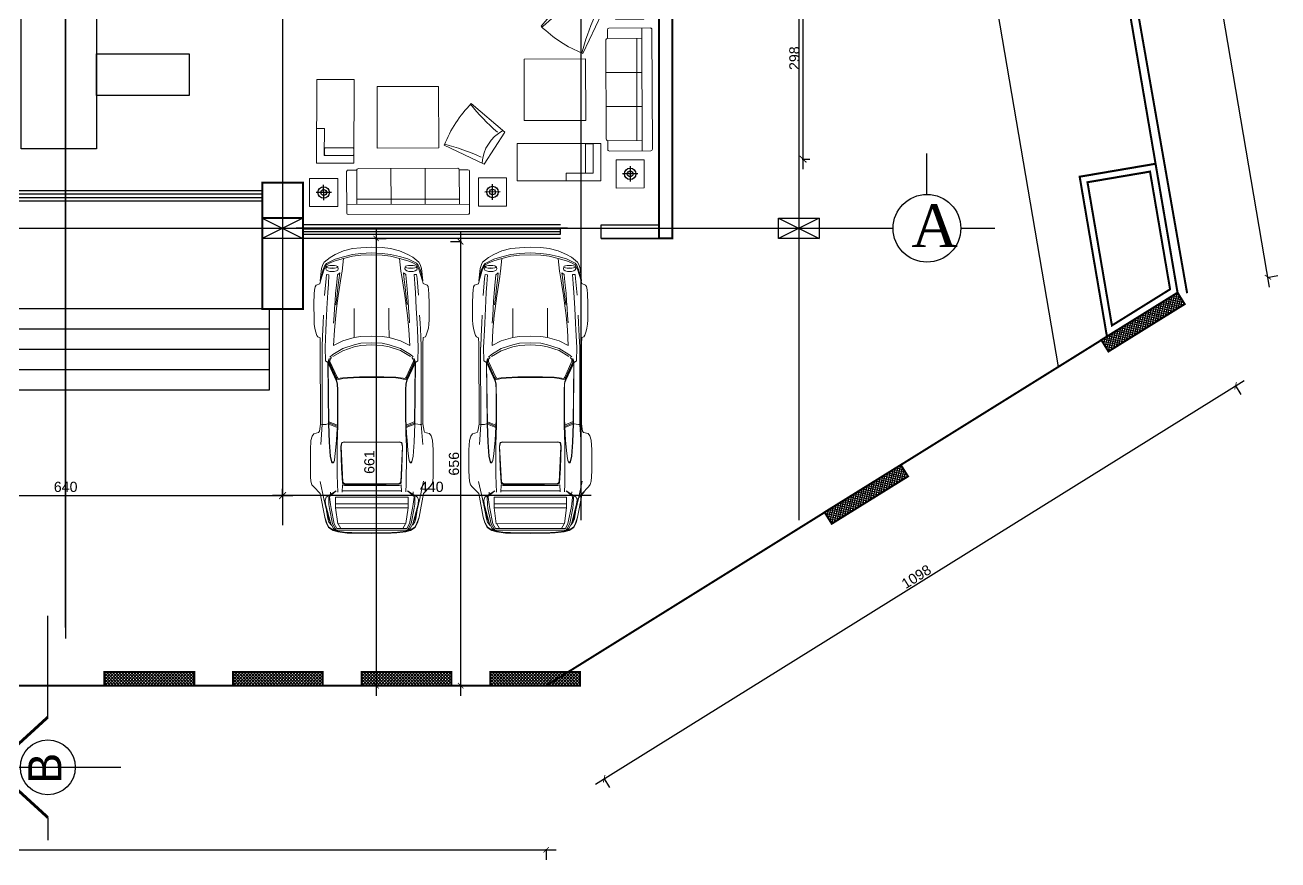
# Model space of a CAD drawing. Extents: x 250879 to 348495, y -51522 to -9360.
# Drawn here: x 317439 to 319288, y -44305 to -43072 of the extents above; entities that cross this region are included whole.
import ezdxf

# ---------------------------------------------------------------- set-up
doc = ezdxf.new("R2010")
doc.units = 0
doc.layers.get('0').update_dxf_attribs({"linetype": 'CONTINUOUS'})
doc.layers.get('DEFPOINTS').update_dxf_attribs({"color": 9, "linetype": 'CONTINUOUS'})
for name, color, linetype in [('AXIS', 1, 'CONTINUOUS'), ('COLUMN', 5, 'CONTINUOUS'), ('DIM', 3, 'CONTINUOUS'), ('FURNITURE', 4, 'CONTINUOUS'), ('HATCH', 8, 'CONTINUOUS'), ('TEXT', 3, 'CONTINUOUS'), ('TRUSS', 2, 'CONTINUOUS'), ('WALL', 7, 'CONTINUOUS'), ('WALL1', 2, 'CONTINUOUS')]:
    doc.layers.add(name, color=color, linetype=linetype)
doc.layers.add('FIGURES', color=153, linetype='CONTINUOUS', lineweight=0)
doc.layers.add('FURN', color=126, linetype='CONTINUOUS', lineweight=9)
doc.styles.get("Standard").update_dxf_attribs({"font": 'sanss___.ttf', "height": 15})
doc.styles.add('style2', font='romantic.ttf', dxfattribs={"height": 50})
doc.dimstyles.get("Standard").update_dxf_attribs({"dimtxt": 15, "dimasz": 10, "dimexe": 10, "dimexo": 30, "dimgap": 5, "dimtad": 1, "dimdec": 0, "dimdsep": 46, "dimtxsty": 'Standard', "dimblk1": 'ARCHTICK', "dimblk2": 'ARCHTICK', "dimsah": 1, "dimcen": 2.5, "dimdle": 15, "dimclrd": 3, "dimclre": 3, "dimclrt": 3, "dimazin": 0, "dimtfac": 1, "dimtdec": 0, "dimtmove": 2, "dimatfit": 2, "dimldrblk": 'ARCHTICK', "dimfxl": 1.0455, "dimfxlon": 1, "dimtolj": 1, "dimtzin": 0, "dimarcsym": 0})
doc.dimstyles.new('STANDARD$0', dxfattribs={"dimscale": 0, "dimtxt": 12, "dimasz": 8, "dimexe": 15, "dimexo": 0.0625, "dimgap": 2, "dimtad": 1, "dimdec": 0, "dimzin": 0, "dimdsep": 46, "dimtxsty": 'Standard', "dimblk1": 'ARCHTICK', "dimblk2": 'ARCHTICK', "dimsah": 1, "dimcen": 0.09, "dimdle": 15, "dimclrd": 3, "dimclre": 3, "dimclrt": 3, "dimazin": 0, "dimtfac": 1, "dimtdec": 0, "dimtofl": 0, "dimtmove": 1, "dimatfit": 3, "dimldrblk": 'ARCHTICK', "dimfxl": 1.0455, "dimfxlon": 1, "dimtolj": 1, "dimtzin": 0, "dimarcsym": 0})

# ---------------------------------------------------------------- blocks, each defined once
blk = doc.blocks.new('_ARCHTICK')
at = {"color": 0, "linetype": 'ByBlock', "const_width": 0.15}
blk.add_lwpolyline([(-0.5, -0.5), (0.5, 0.5)], dxfattribs=at)
blk = doc.blocks.new('*D2119')
at = {"layer": 'DEFPOINTS', "color": 0, "linetype": 'ByBlock', "ltscale": 3, "transparency": 16777216}
for p in [(317178.4, -43759.3), (317818.7, -43767.1), (317818.7, -43767.1)]:
    blk.add_point(p, dxfattribs=at)
at = {"layer": 'WALL1', "color": 3, "linetype": 'ByBlock', "lineweight": -2, "ltscale": 3, "transparency": 16777216}
for p, q in [((317818.7, -43767.1), (317818.7, -43757.1)), ((317163.4, -43767.1), (317833.7, -43767.1)), ((317178.4, -43767.1), (317178.4, -43777.1))]:
    blk.add_line(p, q, dxfattribs=at)
at = {"layer": 'WALL1', "color": 3, "linetype": 'ByBlock', "lineweight": -2, "ltscale": 3, "transparency": 16777216, "xscale": 10, "yscale": 10, "zscale": 10, "rotation": 180}
blk.add_blockref('_ARCHTICK', (317178.4, -43767.1), dxfattribs=at)
at = {"layer": 'WALL1', "color": 3, "linetype": 'ByBlock', "lineweight": -2, "ltscale": 3, "transparency": 16777216, "xscale": 10, "yscale": 10, "zscale": 10}
blk.add_blockref('_ARCHTICK', (317818.7, -43767.1), dxfattribs=at)
at = {"layer": 'WALL1', "color": 3, "linetype": 'ByBlock', "ltscale": 3, "transparency": 16777216, "insert": (317498.5, -43754.3), "char_height": 15, "attachment_point": 5}
blk.add_mtext('\\A1;640', dxfattribs=at)
blk = doc.blocks.new('*D2120')
at = {"layer": 'DEFPOINTS', "color": 0, "linetype": 'ByBlock', "ltscale": 3, "transparency": 16777216}
for p in [(318520.2, -42972.2), (318587, -42972.2), (318385.2, -43270.2)]:
    blk.add_point(p, dxfattribs=at)
at = {"layer": 'WALL1', "color": 3, "linetype": 'ByBlock', "lineweight": -2, "ltscale": 3, "transparency": 16777216}
for p, q in [((318587, -43285.2), (318587, -42957.2)), ((318585.9, -42972.2), (318597, -42972.2)), ((318585.9, -43270.2), (318597, -43270.2))]:
    blk.add_line(p, q, dxfattribs=at)
at = {"layer": 'WALL1', "color": 3, "linetype": 'ByBlock', "lineweight": -2, "ltscale": 3, "transparency": 16777216, "xscale": 10, "yscale": 10, "zscale": 10}
for p, rotation in [((318587, -42972.2), 90), ((318587, -43270.2), 270)]:
    blk.add_blockref('_ARCHTICK', p, dxfattribs=dict(at, rotation=rotation))
at = {"layer": 'WALL1', "color": 3, "linetype": 'ByBlock', "ltscale": 3, "transparency": 16777216, "insert": (318574.3, -43121.2), "char_height": 15, "attachment_point": 5, "rotation": 90}
blk.add_mtext('\\A1;298', dxfattribs=at)
blk = doc.blocks.new('*D2126')
at = {"layer": 'DEFPOINTS', "color": 0, "linetype": 'ByBlock', "ltscale": 3, "transparency": 16777216}
for p in [(317818.7, -43759.3), (317818.7, -43767.1), (318259.2, -43759.3)]:
    blk.add_point(p, dxfattribs=at)
at = {"layer": 'WALL1', "color": 3, "linetype": 'ByBlock', "lineweight": -2, "ltscale": 3, "transparency": 16777216}
for p, q in [((318274.2, -43767.1), (317803.7, -43767.1)), ((317818.7, -43767.1), (317818.7, -43777.1)), ((318259.2, -43767.1), (318259.2, -43777.1))]:
    blk.add_line(p, q, dxfattribs=at)
at = {"layer": 'WALL1', "color": 3, "linetype": 'ByBlock', "lineweight": -2, "ltscale": 3, "transparency": 16777216, "xscale": 10, "yscale": 10, "zscale": 10, "rotation": 180}
blk.add_blockref('_ARCHTICK', (317818.7, -43767.1), dxfattribs=at)
at = {"layer": 'WALL1', "color": 3, "linetype": 'ByBlock', "lineweight": -2, "ltscale": 3, "transparency": 16777216, "xscale": 10, "yscale": 10, "zscale": 10}
blk.add_blockref('_ARCHTICK', (318259.2, -43767.1), dxfattribs=at)
at = {"layer": 'WALL1', "color": 3, "linetype": 'ByBlock', "ltscale": 3, "transparency": 16777216, "insert": (318038.9, -43754.3), "char_height": 15, "attachment_point": 5}
blk.add_mtext('\\A1;440', dxfattribs=at)
blk = doc.blocks.new('A$C237F6A72')
at = {"layer": 'FURNITURE', "color": 1}
for p, q in [((-150, 0), (150, 0)), ((0, -150), (0, 150))]:
    blk.add_line(p, q, dxfattribs=at)
at = {"layer": 'FURNITURE', "color": 2}
blk.add_circle((0, 0), 112, dxfattribs=at)
at = {"layer": 'FURNITURE', "color": 1}
blk.add_circle((0, 0), 56.2, dxfattribs=at)
blk = doc.blocks.new('sof4')
at = {"layer": 'FURN'}
for p, q in [((310711.9, -66838.3), (310712, -66799.8)), ((310712, -66799.8), (310750.5, -66799.9)), ((310750.5, -66799.9), (310750.4, -66838.4)), ((310576.8, -66809.7), (310690.9, -66809.4)), ((310576.9, -66860.8), (310576.8, -66809.7)), ((310643.6, -66809.5), (310643.7, -66820)), ((310643.7, -66820), (310680.4, -66819.9)), ((310669.9, -66820.5), (310670, -66859.9)), ((310680.4, -66819.9), (310680.5, -66860.5)), ((310690.9, -66809.4), (310691, -66860.5)), ((310700.6, -66852.5), (310700.6, -66864.4)), ((310759.4, -66850.6), (310702.7, -66850.4)), ((310750.4, -66838.4), (310711.9, -66838.3)), ((310747.5, -66850.6), (310747, -67018.6)), ((310761.5, -66852.7), (310761, -67016.5)), ((310691, -66860.5), (310576.9, -66860.8)), ((310698.5, -66866.5), (310698.1, -67002.3)), ((310747.5, -66864.6), (310700.6, -66864.4)), ((310740.5, -66864.5), (310740.1, -67004.5)), ((310586.2, -66976.1), (310586.4, -66892.1)), ((310586.4, -66892.1), (310670.4, -66892.3)), ((310670.4, -66892.3), (310670.2, -66976.3)), ((310698.3, -66911.1), (310747.3, -66911.2)), ((310698.2, -66957.7), (310747.2, -66957.9)), ((310670.2, -66976.3), (310586.2, -66976.1)), ((310692.3, -67038.4, -129.5), (310666.5, -66983.9, -129.5)), ((310700.2, -67004.4), (310700.1, -67016.3)), ((310747.1, -67004.6), (310700.2, -67004.4)), ((310648.5, -67066.7, -129.5), (310609.4, -67020.9, -129.5)), ((310758.9, -67018.6), (310702.2, -67018.4)), ((310692.3, -67038.4, -129.5), (310648.5, -67066.7, -129.5)), ((310711.3, -67030.6), (310711.2, -67069.1)), ((310749.8, -67030.7), (310711.3, -67030.6)), ((310749.7, -67069.2), (310749.8, -67030.7)), ((310711.2, -67069.1), (310749.7, -67069.2))]:
    blk.add_line(p, q, dxfattribs=at)
at = {"layer": 'FURN', "extrusion": (0, 0, -1)}
for centre, major_axis, start_param, end_param in [((310675.3, -66849.7), (-21, -21), 2.175917, 2.530727), ((310675.2, -66830.6), (21, -21), 0.60512, 0.959931)]:
    blk.add_ellipse(centre, major_axis=major_axis, ratio=1, start_param=start_param, end_param=end_param, dxfattribs=at)
at = {"layer": 'FURN'}
for centre, major_axis, ratio, start_param, end_param in [((310702.7, -66852.5), (-1.48, 1.48), 1, -0.788271, 0.782526), ((310759.4, -66852.7), (1.48, 1.48), 1, 5.494915, 7.065711), ((310700.6, -66866.5), (-1.48, 1.48), 1, -0.788271, 0.782526), ((310936.3, -67463.7, -129.5), (-300.2, 464.1), 0.5625, -0.109671, 0.109671), ((310781.8, -67008.2, -129.5), (-87.3, 158), 0.555479, 1.129115, 1.432361), ((310700.2, -67002.3), (-1.48, 1.48), 1, 0.782526, 2.353322), ((310584.2, -67136, -129.5), (-108.3, 144.4), 0.555479, -1.432361, -1.129115), ((310702.2, -67016.3), (1.48, 1.48), 1, 2.353322, 3.924118), ((310758.9, -67016.5), (1.48, 1.48), 1, 3.924118, 5.494915), ((310779.9, -67221.9, -129.5), (-114.9, 177.7), 0.496428, -0.252973, 0.252973)]:
    blk.add_ellipse(centre, major_axis=major_axis, ratio=ratio, start_param=start_param, end_param=end_param, dxfattribs=at)
at = {"layer": 'FURN', "extrusion": (0, 0, -1), "xscale": 0.06999999998515705, "yscale": 0.06999999998515705, "zscale": -0.06999999999999999, "rotation": 0.1645885730766123}
for p in [(-310731.2, -66819.1), (-310730.5, -67049.9)]:
    blk.add_blockref('A$C237F6A72', p, dxfattribs=at)
blk = doc.blocks.new('XREF1$0$02PCAR09')
at = {"color": 0, "linetype": 'ByBlock'}
for p, q in [((-143.26, 30.05), (-157.04, 27.42)), ((-136.16, 30.07), (-146.25, 27.9)), ((-139.39, 33.77), (-143.26, 30.05)), ((-138.14, 34.83), (-139.39, 33.77)), ((-136.04, 35.43), (-138.14, 34.83)), ((-133.57, 35.58), (-136.04, 35.43)), ((-129.86, 35.7), (-133.57, 35.58)), ((-117.88, 35.7), (-129.86, 35.7)), ((-112.33, 35.34), (-117.88, 35.7)), ((-103.18, 28.82), (-114.79, 29.59)), ((-109.85, 34.59), (-112.33, 35.34)), ((-108.47, 33.6), (-109.85, 34.59)), ((-107.73, 30.95), (-108.47, 33.6)), ((-107, 30.43), (-107.73, 30.95)), ((-102.8, 29.76), (-107, 30.43)), ((-103.18, 28.82), (-102.8, 29.76)), ((-56.22, 29.83), (-102.8, 29.76)), ((-52.64, 29.95), (-56.22, 29.83)), ((-52.16, 31.23), (-52.64, 29.95)), ((-51.29, 31.76), (-52.16, 31.23)), ((-48.85, 32.53), (-51.29, 31.76)), ((-47.09, 33.02), (-48.85, 32.53)), ((-44.85, 33.29), (-47.09, 33.02)), ((-42.26, 33.45), (-44.85, 33.29)), ((-32.75, 33.53), (-42.26, 33.45)), ((-27.18, 33.31), (-32.75, 33.53)), ((-24.96, 33.14), (-27.18, 33.31)), ((-22.98, 32.83), (-24.96, 33.14)), ((-22.13, 32.24), (-22.98, 32.83)), ((-21.22, 30), (-22.13, 32.24)), ((-19.65, 29.66), (-21.22, 30)), ((-12.48, 29.04), (-19.65, 29.78)), ((-12.79, 27.56), (-19.65, 29.66)), ((-13.04, 28.18), (-17.96, 29.55)), ((-165.56, 19.69), (-164.79, 22.49)), ((-164.42, 22.49), (-165.19, 19.69)), ((-164.79, 22.49), (-162.98, 25.22)), ((-163.6, 22.32), (-164.59, 21.21)), ((-162.81, 24.98), (-164.42, 22.49)), ((-160.88, 23.8), (-163.6, 22.32)), ((-160.77, 22.81), (-163.6, 21.32)), ((-162.98, 25.22), (-160.29, 26.5)), ((-160.49, 26.23), (-162.81, 24.98)), ((-161.5, 23.73), (-161.74, 23.33)), ((-159.78, 24.91), (-161.5, 23.73)), ((-149.39, 26.87), (-160.88, 23.8)), ((-151.85, 24.65), (-160.77, 22.81)), ((-160.77, 21.82), (-151.85, 23.66)), ((-157.04, 27.42), (-160.49, 26.23)), ((-160.29, 26.5), (-157.04, 27.42)), ((-159.78, 24.24), (-160.17, 23.99)), ((-157.91, 25.53), (-159.78, 24.91)), ((-157.91, 25.01), (-159.78, 24.24)), ((-152.81, 26.43), (-157.91, 25.53)), ((-153.83, 25.85), (-157.91, 25.01)), ((-153.47, 26.28), (-153.83, 25.85)), ((-146.25, 27.9), (-152.81, 26.43)), ((-149.51, 24.91), (-151.85, 24.65)), ((-151.85, 23.66), (-149.51, 24.04)), ((-145.43, 25.03), (-149.51, 24.91)), ((-149.51, 24.04), (-145.43, 24.53)), ((-147.04, 27.13), (-149.39, 26.87)), ((-145.43, 26.52), (-147.04, 27.13)), ((-141.73, 20.71), (-145.43, 26.52)), ((-145.43, 25.03), (-141.73, 20.73)), ((-145.43, 24.53), (-145.43, 25.03)), ((-142.39, 24.02), (-143.85, 23.95)), ((-125.42, 22.45), (-125.37, 22.96)), ((-125.08, 22.11), (-125.42, 22.45)), ((-125.37, 22.96), (-124.86, 23.34)), ((-125.15, 22.43), (-125.13, 22.84)), ((-124.89, 22.11), (-125.15, 22.43)), ((-125.13, 22.84), (-124.69, 23.22)), ((-124.01, 21.73), (-125.08, 22.11)), ((-123.84, 21.73), (-124.89, 22.11)), ((-124.86, 23.34), (-121.58, 24.14)), ((-124.69, 23.22), (-121.6, 24.01)), ((-121.6, 24.01), (-113.44, 24.57)), ((-121.58, 24.14), (-113.44, 24.69)), ((-113.44, 24.69), (-102.68, 25.08)), ((-113.44, 24.57), (-102.68, 24.96)), ((-104.9, 20.03), (-102.9, 24.96)), ((-104.22, 19.99), (-102.17, 24.96)), ((-101.45, 24.96), (-103.47, 19.98)), ((-58.2, 28.79), (-103.18, 28.82)), ((-103.18, 28.09), (-103.18, 28.82)), ((-103.06, 26.7), (-103.18, 28.09)), ((-102.68, 25.44), (-103.06, 26.7)), ((-67.1, 25.44), (-102.68, 25.06)), ((-102.68, 25.08), (-102.68, 25.44)), ((-102.68, 24.94), (-67.65, 25.32)), ((-102.68, 25.06), (-102.68, 24.94)), ((-77.45, 20.66), (-68.24, 24.88)), ((-67.39, 24.89), (-76.59, 20.66)), ((-76.17, 20.52), (-66.86, 24.77)), ((-66.4, 24.24), (-75.65, 20.03)), ((-66.42, 25.2), (-67.39, 24.89)), ((-67.1, 25.46), (-66.11, 26.89)), ((-67.1, 25.54), (-67.1, 25.54)), ((-64.81, 24.72), (-67.1, 25.46)), ((-66.86, 24.77), (-65.78, 24.81)), ((-65.14, 24.16), (-66.4, 24.24)), ((-58.32, 27.06), (-66.11, 26.89)), ((-65.78, 24.81), (-64.81, 24.72)), ((-64.13, 23.29), (-65.14, 24.16)), ((-62.4, 22.49), (-63.89, 24.21)), ((-60.22, 16.82), (-63.6, 22.49)), ((-58.97, 16.82), (-62.4, 22.49)), ((-48.2, 26.63), (-58.32, 27.06)), ((-58.2, 28.77), (-51.78, 28.55)), ((-57.13, 22.11), (-54.53, 16.8)), ((-48.2, 21.63), (-57.13, 22.11)), ((-51.78, 28.55), (-44.15, 28.14)), ((-44.15, 26.41), (-48.2, 26.63)), ((-44.15, 28.14), (-39.54, 27.93)), ((-35.6, 25.95), (-44.15, 26.41)), ((-39.78, 21.75), (-44.12, 22.11)), ((-26.33, 25.46), (-35.6, 25.95)), ((-28.03, 27.35), (-18.29, 26.45)), ((-21.41, 25.08), (-26.33, 25.46)), ((-16.03, 24.72), (-21.41, 25.08)), ((-18.29, 26.45), (-15.88, 26.19)), ((-15.88, 26.19), (-16.03, 24.72)), ((-14.22, 22.91), (-14.12, 24.14)), ((-14.12, 21.68), (-14.22, 22.91)), ((-14.12, 24.14), (-13.76, 25.41)), ((-13.76, 25.41), (-13.28, 26.26)), ((-13.28, 26.26), (-12.67, 26.55)), ((-10.59, 27.09), (-13.04, 28.18)), ((-10.26, 26.19), (-12.79, 27.56)), ((-12.67, 26.55), (-11.49, 26.19)), ((-10.14, 28.29), (-12.48, 29.04)), ((-12.31, 22.86), (-12.22, 24.26)), ((-12.24, 21.56), (-12.31, 22.86)), ((-12.04, 22.86), (-12.24, 21.56)), ((-12.22, 24.26), (-12.07, 25.22)), ((-12.22, 24.26), (-12.04, 22.86)), ((-12.07, 25.22), (-11.81, 25.93)), ((-11.81, 25.93), (-11.49, 26.19)), ((-11.49, 26.19), (-11.18, 25.93)), ((-11.18, 25.93), (-10.93, 25.22)), ((-10.93, 25.22), (-10.74, 24.13)), ((-10.74, 24.13), (-10.69, 22.86)), ((-10.69, 22.86), (-10.74, 21.58)), ((-9.43, 26.13), (-10.59, 27.09)), ((-8.9, 23.63), (-10.26, 26.19)), ((-8.78, 27.56), (-10.14, 28.29)), ((-6.9, 21.08), (-9.43, 26.13)), ((-7.91, 21.15), (-8.9, 23.63)), ((-5.94, 24.09), (-8.78, 27.56)), ((-4.27, 21.14), (-5.94, 24.09)), ((-166.21, 14.44), (-165.56, 19.69)), ((-165.8, 14.82), (-165.94, 11.59)), ((-165.19, 19.69), (-165.8, 14.82)), ((-163.6, 21.32), (-164.59, 20.71)), ((-164.59, -21.21), (-164.59, 21.21)), ((-163.6, 20.33), (-160.77, 21.82)), ((-163.6, 20.33), (-163.6, -20.33)), ((-163.6, 18.05), (-160.88, 19.53)), ((-160.77, 19.82), (-151.61, 21.07)), ((-160.77, 19.82), (-160.77, -19.82)), ((-151.61, 21.07), (-151.61, -21.07)), ((-151.61, 21.07), (-145.43, 21.07)), ((-149.26, 21.07), (-149.26, -21.19)), ((-145.43, -21.07), (-145.43, 21.07)), ((-137.77, 19.96), (-142.39, 19.75)), ((-138.14, 17.06), (-142.38, 17.26)), ((-141.73, 17.26), (-141.73, -17.16)), ((-138.66, 0), (-138.57, 15.9)), ((-138.57, 15.9), (-138.14, 17.06)), ((-137.9, 15.9), (-138.04, 8.28)), ((-137.51, 16.58), (-137.9, 15.9)), ((-132.34, 20.03), (-137.77, 19.96)), ((-137.56, 8.16), (-137.48, 15.78)), ((-136.98, 17.01), (-137.51, 16.58)), ((-137.48, 15.78), (-137.08, 16.44)), ((-137.08, 16.44), (-136.55, 16.78)), ((-128.55, 17.52), (-136.98, 17.01)), ((-136.55, 16.78), (-115.95, 17.82)), ((-126.04, 20.1), (-132.34, 20.03)), ((-115.76, 17.94), (-128.55, 17.52)), ((-115.78, 20.11), (-126.04, 20.1)), ((-121.62, 21.38), (-124.01, 21.73)), ((-121.62, 21.38), (-123.84, 21.73)), ((-118.22, 21.03), (-121.62, 21.38)), ((-112.19, 20.51), (-118.22, 21.03)), ((-115.95, 17.82), (-113.73, 17.36)), ((-108.37, 19.87), (-115.78, 20.11)), ((-113.56, 17.48), (-115.76, 17.94)), ((-113.73, 17.36), (-113.35, 15.95)), ((-113.2, 16.07), (-113.56, 17.48)), ((-113.4, -0.02), (-113.2, 16.07)), ((-113.35, 15.95), (-113.4, 0.02)), ((-108.37, 20.23), (-112.19, 20.51)), ((-104.22, 19.99), (-108.37, 20.23)), ((-104.27, 19.73), (-108.37, 19.87)), ((-99.56, 19.65), (-104.27, 19.73)), ((-99.52, 19.84), (-104.22, 19.99)), ((-87.11, 19.64), (-99.56, 19.65)), ((-87.11, 19.87), (-99.52, 19.84)), ((-82.86, 19.87), (-87.11, 19.87)), ((-82.86, 19.72), (-87.11, 19.64)), ((-79.67, 19.98), (-82.86, 19.87)), ((-79.63, 19.86), (-82.86, 19.72)), ((-79.67, 19.96), (-78.74, 20.2)), ((-77.89, 20.2), (-79.63, 19.86)), ((-78.74, 20.2), (-77.45, 20.66)), ((-77.21, 20.44), (-77.89, 20.2)), ((-76.59, 20.66), (-77.21, 20.44)), ((-76.95, 19.52), (-76.71, 20.25)), ((-76.73, 18.37), (-76.95, 19.52)), ((-76.42, 16.82), (-76.73, 18.37)), ((-76.71, 20.25), (-76.17, 20.52)), ((-76.22, 19.69), (-76.44, 19.24)), ((-76.44, 19.24), (-76.15, 18.22)), ((-76.1, 14.07), (-76.42, 16.82)), ((-75.65, 20.03), (-76.22, 19.69)), ((-76.15, 18.22), (-75.93, 16.82)), ((-75.93, 16.82), (-75.72, 13.98)), ((-60.22, 16.82), (-60.22, 16.82)), ((-58, 10.14), (-60.22, 16.82)), ((-56.75, 10.14), (-58.97, 16.82)), ((-54.53, 16.8), (-52.55, 10.14)), ((-39.78, 20.85), (-48.2, 21.63)), ((-35.6, 21.46), (-39.78, 21.75)), ((-35.6, 20.37), (-39.78, 20.85)), ((-31.38, 21.21), (-35.6, 21.46)), ((-28.21, 19.38), (-35.6, 20.37)), ((-33.48, 20.69), (-27.45, 19.99)), ((-26.79, 20.88), (-31.38, 21.21)), ((-24.62, 18.78), (-28.21, 19.38)), ((-27.45, 19.99), (-23.36, 19.5)), ((-22.2, 20.45), (-26.79, 20.88)), ((-17.01, 17.6), (-24.62, 18.78)), ((-23.36, 19.5), (-19.12, 18.97)), ((-18.2, 20.06), (-22.2, 20.45)), ((-19.12, 18.97), (-14.89, 18.51)), ((-16, 19.87), (-18.2, 20.06)), ((-13.95, 17.11), (-17.01, 17.6)), ((-14.89, 18.51), (-16, 19.87)), ((-13.76, 20.44), (-14.12, 21.68)), ((-6.56, 16.32), (-13.95, 17.11)), ((-13.28, 19.65), (-13.76, 20.44)), ((-12.67, 19.33), (-13.28, 19.65)), ((-11.49, 19.6), (-12.67, 19.33)), ((-12.07, 20.57), (-12.24, 21.58)), ((-11.81, 19.84), (-12.07, 20.57)), ((-11.49, 19.6), (-11.81, 19.84)), ((-11.18, 19.81), (-11.49, 19.6)), ((-10.93, 20.51), (-11.18, 19.81)), ((-10.74, 21.58), (-10.93, 20.51)), ((-6.56, 16.32), (-7.91, 21.15)), ((-5.57, 16.32), (-6.9, 21.08)), ((-5.26, 11.13), (-6.56, 16.32)), ((-4.27, 11.13), (-5.57, 16.32)), ((-2.17, 16.31), (-4.27, 21.14)), ((-0.87, 11.13), (-2.17, 16.31)), ((-166.57, 0.02), (-166.35, 11.22)), ((-166.35, 11.22), (-166.21, 14.44)), ((-165.94, 11.59), (-166.08, 0)), ((-138.04, 8.28), (-138.04, 0)), ((-137.56, 0), (-137.56, 8.16)), ((-76.1, 14.07), (-75.74, 7.15)), ((-75.72, 13.98), (-75.43, 7.15)), ((-57.13, 6.18), (-58, 10.14)), ((-55.9, 6.18), (-56.75, 10.14)), ((-52.55, 10.14), (-44.12, 10.09)), ((-52.55, 10.14), (-51.92, 6.18)), ((-44.12, 10.09), (-35.6, 10.09)), ((-4.7, 6.2), (-5.26, 11.13)), ((-3.7, 6.2), (-4.27, 11.13)), ((-0.31, 6.18), (-0.87, 11.13)), ((-165.94, -11.59), (-166.08, 0)), ((-138.66, 0), (-138.57, -15.9)), ((-138.04, -8.28), (-138.04, 0)), ((-137.56, 0), (-137.56, -8.16)), ((-113.4, 0.02), (-113.2, -16.07)), ((-75.74, 7.15), (-75.77, 0)), ((-75.74, -7.15), (-75.77, 0)), ((-75.43, 7.15), (-75.4, 0)), ((-75.43, -7.15), (-75.4, 0)), ((-56.89, 0), (-57.13, 6.18)), ((-56.89, 0), (-57.13, -6.18)), ((-55.64, 0), (-55.9, 6.18)), ((-55.64, 0), (-55.9, -6.18)), ((-51.92, 6.18), (-51.68, 0)), ((-51.92, -6.18), (-51.68, 0)), ((-4.39, 0), (-4.7, 6.2)), ((-4.39, 0), (-4.7, -6.2)), ((-3.4, 0), (-3.7, 6.2)), ((-3.4, 0), (-3.7, -6.2)), ((0, 0), (-0.31, 6.18)), ((0, 0), (-0.31, -6.18)), ((-166.57, -0.02), (-166.35, -11.22)), ((-113.35, -15.95), (-113.4, -0.02)), ((-76.1, -14.07), (-75.74, -7.15)), ((-75.72, -13.98), (-75.43, -7.15)), ((-57.13, -6.18), (-58, -10.14)), ((-55.9, -6.18), (-56.75, -10.14)), ((-52.55, -10.14), (-51.92, -6.18)), ((-4.7, -6.2), (-5.26, -11.13)), ((-3.7, -6.2), (-4.27, -11.13)), ((-0.31, -6.18), (-0.87, -11.13)), ((-166.35, -11.22), (-166.21, -14.44)), ((-166.21, -14.44), (-165.56, -19.69)), ((-165.8, -14.82), (-165.94, -11.59)), ((-137.9, -15.9), (-138.04, -8.28)), ((-137.56, -8.16), (-137.48, -15.78)), ((-76.1, -14.07), (-76.42, -16.82)), ((-75.93, -16.82), (-75.72, -13.98)), ((-58, -10.14), (-60.22, -16.82)), ((-56.75, -10.14), (-58.97, -16.82)), ((-54.53, -16.8), (-52.55, -10.14)), ((-52.55, -10.14), (-44.12, -10.09)), ((-44.12, -10.09), (-35.6, -10.09)), ((-5.26, -11.13), (-6.56, -16.32)), ((-4.27, -11.13), (-5.57, -16.32)), ((-0.87, -11.13), (-2.17, -16.31)), ((-165.19, -19.69), (-165.8, -14.82)), ((-165.56, -19.69), (-164.79, -22.49)), ((-164.42, -22.49), (-165.19, -19.69)), ((-163.6, -21.32), (-164.59, -20.71)), ((-163.6, -22.32), (-164.59, -21.21)), ((-163.6, -18.05), (-160.88, -19.53)), ((-163.6, -20.33), (-160.77, -21.82)), ((-160.77, -22.81), (-163.6, -21.32)), ((-160.77, -19.82), (-151.61, -21.07)), ((-160.77, -21.82), (-151.85, -23.66)), ((-151.61, -21.07), (-145.43, -21.07)), ((-141.73, -20.71), (-145.43, -26.52)), ((-145.43, -25.03), (-141.73, -20.73)), ((-137.77, -19.96), (-142.39, -19.75)), ((-138.14, -17.06), (-142.38, -17.26)), ((-138.57, -15.9), (-138.14, -17.06)), ((-137.51, -16.58), (-137.9, -15.9)), ((-132.34, -20.03), (-137.77, -19.96)), ((-136.98, -17.01), (-137.51, -16.58)), ((-137.48, -15.78), (-137.08, -16.44)), ((-137.08, -16.44), (-136.55, -16.78)), ((-128.55, -17.52), (-136.98, -17.01)), ((-136.55, -16.78), (-115.95, -17.82)), ((-126.04, -20.1), (-132.34, -20.03)), ((-115.76, -17.94), (-128.55, -17.52)), ((-115.78, -20.11), (-126.04, -20.1)), ((-124.01, -21.73), (-125.08, -22.11)), ((-123.84, -21.73), (-124.89, -22.11)), ((-121.62, -21.38), (-124.01, -21.73)), ((-121.62, -21.38), (-123.84, -21.73)), ((-118.22, -21.03), (-121.62, -21.38)), ((-112.19, -20.51), (-118.22, -21.03)), ((-115.95, -17.82), (-113.73, -17.36)), ((-108.37, -19.87), (-115.78, -20.11)), ((-113.56, -17.48), (-115.76, -17.94)), ((-113.73, -17.36), (-113.35, -15.95)), ((-113.2, -16.07), (-113.56, -17.48)), ((-108.37, -20.23), (-112.19, -20.51)), ((-104.27, -19.73), (-108.37, -19.87)), ((-104.22, -19.99), (-108.37, -20.23)), ((-104.9, -20.03), (-102.9, -24.96)), ((-99.56, -19.65), (-104.27, -19.73)), ((-99.52, -19.84), (-104.22, -19.99)), ((-104.22, -19.99), (-102.17, -24.96)), ((-101.45, -24.96), (-103.47, -19.98)), ((-87.11, -19.64), (-99.56, -19.65)), ((-87.11, -19.87), (-99.52, -19.84)), ((-82.86, -19.72), (-87.11, -19.64)), ((-82.86, -19.87), (-87.11, -19.87)), ((-79.63, -19.86), (-82.86, -19.72)), ((-79.67, -19.98), (-82.86, -19.87)), ((-79.67, -19.96), (-78.74, -20.2)), ((-77.89, -20.2), (-79.63, -19.86)), ((-78.74, -20.2), (-77.45, -20.66)), ((-77.21, -20.44), (-77.89, -20.2)), ((-77.45, -20.66), (-68.24, -24.88)), ((-76.59, -20.66), (-77.21, -20.44)), ((-76.73, -18.37), (-76.95, -19.52)), ((-76.95, -19.52), (-76.71, -20.25)), ((-76.42, -16.82), (-76.73, -18.37)), ((-76.71, -20.25), (-76.17, -20.52)), ((-67.39, -24.89), (-76.59, -20.66)), ((-76.44, -19.24), (-76.15, -18.22)), ((-76.22, -19.69), (-76.44, -19.24)), ((-75.65, -20.03), (-76.22, -19.69)), ((-76.17, -20.52), (-66.86, -24.77)), ((-76.15, -18.22), (-75.93, -16.82)), ((-66.4, -24.24), (-75.65, -20.03)), ((-60.22, -16.82), (-63.6, -22.49)), ((-58.97, -16.82), (-62.4, -22.49)), ((-60.22, -16.82), (-60.22, -16.82)), ((-57.13, -22.11), (-54.53, -16.8)), ((-48.2, -21.63), (-57.13, -22.11)), ((-39.78, -20.85), (-48.2, -21.63)), ((-39.78, -21.75), (-44.12, -22.11)), ((-35.6, -20.37), (-39.78, -20.85)), ((-35.6, -21.46), (-39.78, -21.75)), ((-28.21, -19.38), (-35.6, -20.37)), ((-31.38, -21.21), (-35.6, -21.46)), ((-33.48, -20.69), (-27.45, -19.99)), ((-26.79, -20.88), (-31.38, -21.21)), ((-24.62, -18.78), (-28.21, -19.38)), ((-27.45, -19.99), (-23.36, -19.5)), ((-22.2, -20.45), (-26.79, -20.88)), ((-17.01, -17.6), (-24.62, -18.78)), ((-23.36, -19.5), (-19.12, -18.97)), ((-18.2, -20.06), (-22.2, -20.45)), ((-19.12, -18.97), (-14.89, -18.51)), ((-16, -19.87), (-18.2, -20.06)), ((-13.95, -17.11), (-17.01, -17.6)), ((-14.89, -18.51), (-16, -19.87)), ((-14.12, -21.68), (-14.22, -22.91)), ((-13.76, -20.44), (-14.12, -21.68)), ((-6.56, -16.32), (-13.95, -17.11)), ((-13.28, -19.65), (-13.76, -20.44)), ((-12.67, -19.33), (-13.28, -19.65)), ((-11.49, -19.6), (-12.67, -19.33)), ((-12.24, -21.56), (-12.31, -22.86)), ((-12.07, -20.57), (-12.24, -21.58)), ((-12.04, -22.86), (-12.24, -21.56)), ((-11.81, -19.84), (-12.07, -20.57)), ((-11.49, -19.6), (-11.81, -19.84)), ((-11.18, -19.81), (-11.49, -19.6)), ((-10.93, -20.51), (-11.18, -19.81)), ((-10.74, -21.58), (-10.93, -20.51)), ((-10.69, -22.86), (-10.74, -21.58)), ((-6.9, -21.08), (-9.43, -26.13)), ((-7.91, -21.15), (-8.9, -23.63)), ((-6.56, -16.32), (-7.91, -21.15)), ((-5.57, -16.32), (-6.9, -21.08)), ((-4.27, -21.14), (-5.94, -24.09)), ((-2.17, -16.31), (-4.27, -21.14)), ((-164.79, -22.49), (-162.98, -25.22)), ((-162.81, -24.98), (-164.42, -22.49)), ((-160.88, -23.8), (-163.6, -22.32)), ((-162.98, -25.22), (-160.29, -26.5)), ((-160.49, -26.23), (-162.81, -24.98)), ((-161.5, -23.73), (-161.74, -23.33)), ((-159.78, -24.91), (-161.5, -23.73)), ((-149.39, -26.87), (-160.88, -23.8)), ((-151.85, -24.65), (-160.77, -22.81)), ((-157.04, -27.42), (-160.49, -26.23)), ((-160.29, -26.5), (-157.04, -27.42)), ((-159.78, -24.24), (-160.17, -23.99)), ((-157.91, -25.01), (-159.78, -24.24)), ((-157.91, -25.53), (-159.78, -24.91)), ((-153.83, -25.85), (-157.91, -25.01)), ((-152.81, -26.43), (-157.91, -25.53)), ((-143.26, -30.05), (-157.04, -27.42)), ((-153.47, -26.28), (-153.83, -25.85)), ((-146.25, -27.9), (-152.81, -26.43)), ((-151.85, -23.66), (-149.51, -24.04)), ((-149.51, -24.91), (-151.85, -24.65)), ((-149.51, -24.04), (-145.43, -24.53)), ((-145.43, -25.03), (-149.51, -24.91)), ((-147.04, -27.13), (-149.39, -26.87)), ((-145.43, -26.52), (-147.04, -27.13)), ((-136.16, -30.07), (-146.25, -27.9)), ((-145.43, -24.53), (-145.43, -25.03)), ((-142.39, -24.02), (-143.85, -23.95)), ((-125.08, -22.11), (-125.42, -22.45)), ((-125.42, -22.45), (-125.37, -22.96)), ((-125.37, -22.96), (-124.86, -23.34)), ((-124.89, -22.11), (-125.15, -22.43)), ((-125.15, -22.43), (-125.13, -22.84)), ((-125.13, -22.84), (-124.69, -23.22)), ((-124.86, -23.34), (-121.58, -24.14)), ((-124.69, -23.22), (-121.6, -24.01)), ((-121.6, -24.01), (-113.44, -24.57)), ((-121.58, -24.14), (-113.44, -24.69)), ((-103.18, -28.82), (-114.79, -29.59)), ((-113.44, -24.57), (-102.68, -24.96)), ((-113.44, -24.69), (-102.68, -25.08)), ((-103.06, -26.7), (-103.18, -28.09)), ((-103.18, -28.09), (-103.18, -28.82)), ((-58.2, -28.79), (-103.18, -28.82)), ((-103.18, -28.82), (-102.8, -29.76)), ((-102.68, -25.44), (-103.06, -26.7)), ((-102.68, -25.06), (-102.68, -24.94)), ((-102.68, -24.94), (-67.65, -25.32)), ((-67.1, -25.44), (-102.68, -25.06)), ((-102.68, -25.08), (-102.68, -25.44)), ((-66.42, -25.2), (-67.39, -24.89)), ((-64.81, -24.72), (-67.1, -25.46)), ((-67.1, -25.46), (-66.11, -26.89)), ((-67.1, -25.54), (-67.1, -25.54)), ((-66.86, -24.77), (-65.78, -24.81)), ((-65.14, -24.16), (-66.4, -24.24)), ((-58.32, -27.06), (-66.11, -26.89)), ((-65.78, -24.81), (-64.81, -24.72)), ((-64.13, -23.29), (-65.14, -24.16)), ((-62.4, -22.49), (-63.89, -24.21)), ((-48.2, -26.63), (-58.32, -27.06)), ((-58.2, -28.77), (-51.78, -28.55)), ((-51.78, -28.55), (-44.15, -28.14)), ((-44.15, -26.41), (-48.2, -26.63)), ((-35.6, -25.95), (-44.15, -26.41)), ((-44.15, -28.14), (-39.54, -27.93)), ((-26.33, -25.46), (-35.6, -25.95)), ((-28.03, -27.35), (-18.29, -26.45)), ((-21.41, -25.08), (-26.33, -25.46)), ((-16.03, -24.72), (-21.41, -25.08)), ((-12.79, -27.56), (-19.65, -29.66)), ((-12.48, -29.04), (-19.65, -29.78)), ((-18.29, -26.45), (-15.88, -26.19)), ((-13.04, -28.18), (-17.96, -29.55)), ((-15.88, -26.19), (-16.03, -24.72)), ((-14.22, -22.91), (-14.12, -24.14)), ((-14.12, -24.14), (-13.76, -25.41)), ((-13.76, -25.41), (-13.28, -26.26)), ((-13.28, -26.26), (-12.67, -26.55)), ((-10.59, -27.09), (-13.04, -28.18)), ((-10.26, -26.19), (-12.79, -27.56)), ((-12.67, -26.55), (-11.49, -26.19)), ((-10.14, -28.29), (-12.48, -29.04)), ((-12.31, -22.86), (-12.22, -24.26)), ((-12.22, -24.26), (-12.04, -22.86)), ((-12.22, -24.26), (-12.07, -25.22)), ((-12.07, -25.22), (-11.81, -25.93)), ((-11.81, -25.93), (-11.49, -26.19)), ((-11.49, -26.19), (-11.18, -25.93)), ((-11.18, -25.93), (-10.93, -25.22)), ((-10.93, -25.22), (-10.74, -24.13)), ((-10.74, -24.13), (-10.69, -22.86)), ((-9.43, -26.13), (-10.59, -27.09)), ((-8.9, -23.63), (-10.26, -26.19)), ((-8.78, -27.56), (-10.14, -28.29)), ((-5.94, -24.09), (-8.78, -27.56)), ((-139.39, -33.77), (-143.26, -30.05)), ((-138.14, -34.83), (-139.39, -33.77)), ((-136.04, -35.43), (-138.14, -34.83)), ((-133.57, -35.58), (-136.04, -35.43)), ((-129.86, -35.7), (-133.57, -35.58)), ((-117.88, -35.7), (-129.86, -35.7)), ((-112.33, -35.34), (-117.88, -35.7)), ((-109.85, -34.59), (-112.33, -35.34)), ((-108.47, -33.6), (-109.85, -34.59)), ((-107.73, -30.95), (-108.47, -33.6)), ((-107, -30.43), (-107.73, -30.95)), ((-102.8, -29.76), (-107, -30.43)), ((-56.22, -29.83), (-102.8, -29.76)), ((-52.64, -29.95), (-56.22, -29.83)), ((-52.16, -31.23), (-52.64, -29.95)), ((-51.29, -31.76), (-52.16, -31.23)), ((-48.85, -32.53), (-51.29, -31.76)), ((-47.09, -33.02), (-48.85, -32.53)), ((-44.85, -33.29), (-47.09, -33.02)), ((-42.26, -33.45), (-44.85, -33.29)), ((-32.75, -33.53), (-42.26, -33.45)), ((-27.18, -33.31), (-32.75, -33.53)), ((-24.96, -33.14), (-27.18, -33.31)), ((-22.98, -32.83), (-24.96, -33.14)), ((-22.13, -32.24), (-22.98, -32.83)), ((-21.22, -30), (-22.13, -32.24)), ((-19.65, -29.66), (-21.22, -30))]:
    blk.add_line(p, q, dxfattribs=at)
blk = doc.blocks.new('COLUMN')
at = {"layer": 'AXIS'}
for p, q in [((236924.7, -9644.3), (236984.7, -9674.3)), ((236984.7, -9644.3), (236924.7, -9674.3))]:
    blk.add_line(p, q, dxfattribs=at)
at = {"layer": 'COLUMN'}
blk.add_lwpolyline([(236924.7, -9644.3), (236984.7, -9644.3), (236984.7, -9674.3), (236924.7, -9674.3)], close=True, dxfattribs=at)
blk = doc.blocks.new('AXISG')
at = {"layer": 'AXIS'}
for p, q in [((306715.5, -23682.8), (306715.5, -19766.8)), ((307035.7, -19949.2), (307035.7, -23531.7)), ((307797.6, -19949.2), (307797.6, -23524.1)), ((305587.5, -23093.2), (307936.9, -23093.2))]:
    blk.add_line(p, q, dxfattribs=at)
at = {"layer": 'WALL', "linetype": 'Continuous'}
for p in [(70081, -13433.9), (70842.9, -13433.9)]:
    blk.add_blockref('COLUMN', p, dxfattribs=at)
blk = doc.blocks.new('*D1650')
at = {"layer": 'DEFPOINTS', "color": 0, "linetype": 'Continuous', "transparency": 16777216}
for p in [(318086.5, -43392.3), (318039.3, -44047.8), (318081.5, -44047.8)]:
    blk.add_point(p, dxfattribs=at)
at = {"layer": 'WALL', "color": 3, "linetype": 'Continuous', "lineweight": -2, "transparency": 16777216}
for p, q in [((318081.5, -43377.3), (318081.5, -44062.8)), ((318082.6, -43392.3), (318066.5, -43392.3)), ((318080.5, -44047.8), (318096.5, -44047.8))]:
    blk.add_line(p, q, dxfattribs=at)
at = {"layer": 'WALL', "color": 3, "linetype": 'Continuous', "lineweight": -2, "transparency": 16777216, "xscale": 8, "yscale": 8, "zscale": 8}
for p, rotation in [((318081.5, -43392.3), 90), ((318081.5, -44047.8), 270)]:
    blk.add_blockref('_ARCHTICK', p, dxfattribs=dict(at, rotation=rotation))
at = {"layer": 'WALL', "color": 3, "linetype": 'Continuous', "transparency": 16777216, "insert": (318071.8, -43720.1), "char_height": 15, "attachment_point": 5, "rotation": 90}
blk.add_mtext('\\A1;656', dxfattribs=at)
blk = doc.blocks.new('*D21')
at = {"layer": 'DEFPOINTS', "color": 0, "linetype": 'Continuous', "transparency": 16777216}
for p in [(159766.8, -32812.9), (159633.4, -32835.7), (160167.5, -35966.3)]:
    blk.add_point(p, dxfattribs=at)
at = {"layer": 'WALL', "color": 3, "linetype": 'Continuous', "lineweight": -2, "transparency": 16777216}
for p, q in [((160303.4, -35958.3), (159764.3, -32798.1)), ((159765.8, -32813.1), (159781.6, -32810.4)), ((160299.9, -35943.7), (160315.7, -35941))]:
    blk.add_line(p, q, dxfattribs=at)
at = {"layer": 'WALL', "color": 3, "linetype": 'Continuous', "lineweight": -2, "transparency": 16777216, "xscale": 8, "yscale": 8, "zscale": 8}
for p, rotation in [((159766.8, -32812.9), 99.68081920431923), ((160300.9, -35943.5), 279.6808192043192)]:
    blk.add_blockref('_ARCHTICK', p, dxfattribs=dict(at, rotation=rotation))
at = {"layer": 'WALL', "color": 3, "linetype": 'Continuous', "transparency": 16777216, "insert": (160043.5, -34376.6), "char_height": 15, "attachment_point": 5, "rotation": 279.6808}
blk.add_mtext('\\A1;3176', dxfattribs=at)
blk = doc.blocks.new('*D24')
at = {"layer": 'DEFPOINTS', "color": 0, "linetype": 'Continuous', "transparency": 16777216}
for p in [(157318.4, -36546.7), (159235.4, -36546.7), (159235.4, -36789)]:
    blk.add_point(p, dxfattribs=at)
at = {"layer": 'WALL', "color": 3, "linetype": 'Continuous', "lineweight": -2, "transparency": 16777216}
for p, q in [((157303.4, -36789), (159250.4, -36789)), ((157318.4, -36788), (157318.4, -36804)), ((159235.4, -36788), (159235.4, -36804))]:
    blk.add_line(p, q, dxfattribs=at)
at = {"layer": 'WALL', "color": 3, "linetype": 'Continuous', "lineweight": -2, "transparency": 16777216, "xscale": 8, "yscale": 8, "zscale": 8, "rotation": 180}
blk.add_blockref('_ARCHTICK', (157318.4, -36789), dxfattribs=at)
at = {"layer": 'WALL', "color": 3, "linetype": 'Continuous', "lineweight": -2, "transparency": 16777216, "xscale": 8, "yscale": 8, "zscale": 8}
blk.add_blockref('_ARCHTICK', (159235.4, -36789), dxfattribs=at)
at = {"layer": 'WALL', "color": 3, "linetype": 'Continuous', "transparency": 16777216, "insert": (158276.9, -36779.3), "char_height": 15, "attachment_point": 5}
blk.add_mtext('\\A1;1917', dxfattribs=at)
blk = doc.blocks.new('*D25')
at = {"layer": 'DEFPOINTS', "color": 0, "linetype": 'Continuous', "transparency": 16777216}
for p in [(160167.5, -35966.3), (160253.1, -36103.8), (159235.4, -36546.7)]:
    blk.add_point(p, dxfattribs=at)
at = {"layer": 'WALL', "color": 3, "linetype": 'Continuous', "lineweight": -2, "transparency": 16777216}
for p, q in [((159308.3, -36692.1), (160265.8, -36095.8)), ((160252.5, -36102.9), (160261, -36116.5)), ((159320.5, -36683.3), (159329, -36696.9))]:
    blk.add_line(p, q, dxfattribs=at)
at = {"layer": 'WALL', "color": 3, "linetype": 'Continuous', "lineweight": -2, "transparency": 16777216, "xscale": 8, "yscale": 8, "zscale": 8}
for p, rotation in [((160253.1, -36103.8), 31.91311431411811), ((159321, -36684.2), 211.9131143141181)]:
    blk.add_blockref('_ARCHTICK', p, dxfattribs=dict(at, rotation=rotation))
at = {"layer": 'WALL', "color": 3, "linetype": 'Continuous', "transparency": 16777216, "insert": (159781.9, -36385.7), "char_height": 15, "attachment_point": 5, "rotation": 31.9131}
blk.add_mtext('\\A1;1098', dxfattribs=at)
blk = doc.blocks.new('*D1755')
at = {"layer": 'DEFPOINTS', "color": 0, "linetype": 'Continuous', "transparency": 16777216}
for p in [(317880.6, -43387.3), (317880.6, -44047.8), (317956.7, -44047.8)]:
    blk.add_point(p, dxfattribs=at)
at = {"layer": 'WALL', "color": 3, "linetype": 'Continuous', "lineweight": -2, "transparency": 16777216}
for p, q in [((317955.6, -43387.3), (317971.7, -43387.3)), ((317956.7, -43372.3), (317956.7, -44062.8)), ((317955.6, -44047.8), (317971.7, -44047.8))]:
    blk.add_line(p, q, dxfattribs=at)
at = {"layer": 'WALL', "color": 3, "linetype": 'Continuous', "lineweight": -2, "transparency": 16777216, "xscale": 8, "yscale": 8, "zscale": 8}
for p, rotation in [((317956.7, -43387.3), 90), ((317956.7, -44047.8), 270)]:
    blk.add_blockref('_ARCHTICK', p, dxfattribs=dict(at, rotation=rotation))
at = {"layer": 'WALL', "color": 3, "linetype": 'Continuous', "transparency": 16777216, "insert": (317946.9, -43717.6), "char_height": 15, "attachment_point": 5, "rotation": 90}
blk.add_mtext('\\A1;661', dxfattribs=at)
blk = doc.blocks.new('sec')
at = {"layer": 'WALL'}
for p, q in [((0, 105.9), (0, 319.4)), ((0, 105.9), (-115.7, 0)), ((-115.7, 0), (153.7, 0)), ((0, -105.9), (0, -153.8))]:
    blk.add_line(p, q, dxfattribs=at)
at = {"layer": 'WALL', "const_width": 6}
for points in [[(0, 105.9), (-115.7, 0), (-201.5, 0)], [(0, -105.9), (-115.7, 0)]]:
    blk.add_lwpolyline(points, dxfattribs=at)
at = {"layer": 'WALL'}
blk.add_circle((0, 0), 57.9, dxfattribs=at)
blk = doc.blocks.new('site77')
at = {"layer": 'WALL', "linetype": 'Continuous', "const_width": 3}
for points in [[(159633.4, -32835.7), (157318.4, -32835.7), (157318.4, -36546.7), (159235.4, -36546.7)], [(159633.4, -32835.7), (160181.6, -35967.1)], [(159633.4, -32835.7), (160167.5, -35966.3)], [(159235.4, -36546.7), (160167.5, -35966.3)]]:
    blk.add_lwpolyline(points, dxfattribs=at)
at = {"layer": 'WALL', "linetype": 'Continuous'}
for p1, p2, distance, picture, middle in [((160167.5, -35966.3), (159633.4, -32835.7), -135.4, '*D21', (160043.5, -34376.6)), ((159235.4, -36546.7), (160167.5, -35966.3), -162, '*D25', (159781.9, -36385.7))]:
    dim = blk.add_aligned_dim(p1=p1, p2=p2, distance=distance, dimstyle='STANDARD$0', override={"dimscale": 1}, dxfattribs=at)
    dim.commit()
    dim.dimension.update_dxf_attribs({"geometry": picture, "text_midpoint": middle})
dim = blk.add_linear_dim(base=(159235.4, -36789), p1=(157318.4, -36546.7), p2=(159235.4, -36546.7), dimstyle='STANDARD$0', override={"dimscale": 1}, dxfattribs=at)
dim.commit()
dim.dimension.update_dxf_attribs({"geometry": '*D24', "text_midpoint": (158276.9, -36779.3)})

msp = doc.modelspace()

# ---------------------------------------------------------------- hatches: boundary and pattern name
at = {"layer": 'AXIS'}
h = msp.add_hatch(dxfattribs=at)
h.set_pattern_fill('ANSI37', color=256, angle=31.91311431, style=0)
h.set_pattern_definition([(76.9131143, (53928.6457, -180653.6165), (-3.092538327, 0.718910075), []), (166.9131143, (53928.6457, -180653.6165), (-0.718910075, -3.092538327), [])])
h.paths.add_polyline_path([(319139.85066, -43467.38405), (319027.3661, -43537.43525), (319037.93876, -43554.41226), (319150.42332, -43484.36106)])
h = msp.add_hatch(dxfattribs=at)
h.set_pattern_fill('ANSI37', color=256, angle=31.91311431, style=0)
h.set_pattern_definition([(76.9131143, (53520.171, -180907.9993), (-3.092538327, 0.718910075), []), (166.9131143, (53520.171, -180907.9993), (-0.718910075, -3.092538327), [])])
h.paths.add_polyline_path([(318731.37599, -43721.76688), (318618.89144, -43791.81807), (318629.46409, -43808.79509), (318741.94865, -43738.74389)])
h = msp.add_hatch(dxfattribs=at)
h.set_pattern_fill('ANSI37', color=256, style=0)
h.set_pattern_definition([(45, (20042.348, -20279.1652), (-2.24506403, 2.24506403), []), (135, (20042.348, -20279.1652), (-2.24506403, -2.24506403), [])])
h.paths.add_polyline_path([(317688.18864, -44027.83358), (317555.67469, -44027.83358), (317555.67469, -44047.83358), (317688.18864, -44047.83358)])
h = msp.add_hatch(dxfattribs=at)
h.set_pattern_fill('ANSI37', color=256, style=0)
h.set_pattern_definition([(45, (20232.217, -20279.1652), (-2.24506403, 2.24506403), []), (135, (20232.217, -20279.1652), (-2.24506403, -2.24506403), [])])
h.paths.add_polyline_path([(317878.05746, -44027.83358), (317745.54351, -44027.83358), (317745.54351, -44047.83358), (317878.05746, -44047.83358)])
h = msp.add_hatch(dxfattribs=at)
h.set_pattern_fill('ANSI37', color=256, style=0)
h.set_pattern_definition([(45, (20422.0858, -20279.1652), (-2.24506403, 2.24506403), []), (135, (20422.0858, -20279.1652), (-2.24506403, -2.24506403), [])])
h.paths.add_polyline_path([(318067.92628, -44027.83358), (317935.41233, -44027.83358), (317935.41233, -44047.83358), (318067.92628, -44047.83358)])
h = msp.add_hatch(dxfattribs=at)
h.set_pattern_fill('ANSI37', color=256, style=0)
h.set_pattern_definition([(45, (20611.9546, -20279.1652), (-2.24506403, 2.24506403), []), (135, (20611.9546, -20279.1652), (-2.24506403, -2.24506403), [])])
h.paths.add_polyline_path([(318257.79509, -44027.83358), (318125.28115, -44027.83358), (318125.28115, -44047.83358), (318257.79509, -44047.83358)])

# ---------------------------------------------------------------- linework, layer by layer
for p, q in [((317818.69491, -39780.65994), (317818.69491, -43810.85677)), ((318259.17179, -39780.65994), (318259.17179, -43803.29107)), ((318769.91658, -43322.38438), (318769.91658, -43261.95573)), ((316623.5309, -43372.32734), (318719.91662, -43372.32734)), ((318819.91658, -43372.38438), (318869.91658, -43372.38438))]:
    msp.add_line(p, q, dxfattribs=at)
msp.add_circle((318769.91658, -43372.38438), 50, dxfattribs=at)
at = {"layer": 'FURNITURE'}
for p, q in [((317798.69491, -43491.56235), (317198.37599, -43491.56235)), ((317798.69491, -43491.56235), (317798.69491, -43611.56235)), ((317798.69491, -43521.56235), (317198.37599, -43521.56235)), ((317798.69491, -43551.56235), (317198.37599, -43551.56235)), ((317798.69491, -43581.56235), (317198.37599, -43581.56235)), ((317798.69491, -43611.56235), (317198.37599, -43611.56235))]:
    msp.add_line(p, q, dxfattribs=at)
at = {"layer": 'FURNITURE', "ltscale": 3}
for points in [[(317544.08493, -43255.30456), (317432.95359, -43255.30456), (317432.95359, -42942.52276), (317544.08493, -42942.52276)], [(317544.08493, -43114.87182), (317680.76412, -43114.87182), (317680.76412, -43176.15163), (317544.08493, -43176.15163)], [(318229.17179, -43381.15628), (318229.17179, -43373.4984), (317848.69491, -43373.4984), (317848.69491, -43381.15628)]]:
    msp.add_lwpolyline(points, close=True, dxfattribs=at)
for points in [[(318279.17179, -43372.32734), (318374.17179, -43372.32734), (318374.17179, -43072.32734), (318374.17179, -43072.32734)], [(318229.17179, -43367.32734), (317848.69491, -43367.32734)], [(318239.17179, -43372.32734), (317838.69491, -43372.32734)], [(318229.17179, -43387.32734), (317848.69491, -43387.32734)], [(318289.17179, -43387.32734), (318394.17179, -43387.32734)]]:
    msp.add_lwpolyline(points, dxfattribs=at)
at = {"layer": 'FURNITURE'}
for points in [[(317788.69491, -43317.181), (317208.37599, -43317.181)], [(317788.69491, -43332.181), (317208.37599, -43332.181)]]:
    msp.add_lwpolyline(points, dxfattribs=at)
at = {"layer": 'HATCH', "linetype": 'ByBlock', "ltscale": 3}
msp.add_line((317498.53545, -43978.12893), (317498.53545, -39361.20031), dxfattribs=at)
at = {"layer": 'WALL', "color": 6, "linetype": 'Continuous'}
msp.add_line((318874.17179, -43052.32734), (318963.69034, -43577.09014), dxfattribs=at)
at = {"layer": 'WALL', "linetype": 'Continuous'}
for p, q in [((319069.02737, -43052.32734), (319108.93045, -43286.24144)), ((318289.17179, -43387.32734), (318289.17179, -43367.32734)), ((318289.17179, -43367.32734), (318374.17179, -43367.32734)), ((318374.17179, -43387.32734), (318289.17179, -43387.32734)), ((318374.17179, -43387.32734), (318394.17179, -43387.32734)), ((318390.23515, -43387.32734), (318394.17179, -43387.32734)), ((318390.23515, -43387.32734), (318394.17179, -43387.32734)), ((318394.17179, -43387.32734), (318390.23515, -43387.32734))]:
    msp.add_line(p, q, dxfattribs=at)
at = {"layer": 'WALL', "linetype": 'Continuous', "const_width": 3}
for points in [[(318390.23515, -43387.32734), (318394.17179, -43387.32734), (318394.17179, -43052.32734), (318394.17179, -43052.32734), (318374.17179, -43052.32734), (318374.17179, -43072.32734), (318374.17179, -43072.32734), (318374.17179, -43387.32734), (318394.17179, -43387.32734), (318390.23515, -43387.32734)], [(319108.93045, -43286.24144), (319139.83318, -43467.39494), (319024.79994, -43539.03336)], [(317848.69491, -43491.56235), (317848.69491, -43304.99008), (317788.69491, -43304.99008), (317788.69491, -43491.56235), (317848.69491, -43491.56235)], [(317848.69491, -43357.32734), (317848.69491, -43491.56235), (317788.69491, -43491.56235), (317788.69491, -43357.32734), (317848.69491, -43357.32734)], [(319150.40582, -43484.37195), (319139.85066, -43467.38405), (319027.29401, -43537.31935), (319037.84917, -43554.30724), (319150.40582, -43484.37195)], [(318741.93115, -43738.75477), (318731.37599, -43721.76688), (318618.81934, -43791.70217), (318629.3745, -43808.69007), (318741.93115, -43738.75477)], [(317688.18864, -44047.83358), (317688.18864, -44027.83358), (317555.67469, -44027.83358), (317555.67469, -44047.83358), (317688.18864, -44047.83358)], [(317878.05746, -44047.83358), (317878.05746, -44027.83358), (317745.54351, -44027.83358), (317745.54351, -44047.83358), (317878.05746, -44047.83358)], [(318067.92628, -44047.83358), (318067.92628, -44027.83358), (317935.41233, -44027.83358), (317935.41233, -44047.83358), (318067.92628, -44047.83358)], [(318257.79509, -44047.83358), (318257.79509, -44027.83358), (318125.28115, -44027.83358), (318125.28115, -44047.83358), (318257.79509, -44047.83358)]]:
    msp.add_lwpolyline(points, dxfattribs=at)
at = {"layer": 'WALL', "color": 6, "linetype": 'Continuous', "const_width": 3}
for points in [[(319107.37655, -43277.13234), (318995.3579, -43296.24144), (319035.62538, -43532.29168)], [(319107.37655, -43277.13234), (318995.3579, -43296.24144), (319035.62538, -43532.29168), (319139.83318, -43467.39494), (319107.37655, -43277.13234)], [(318995.3579, -43296.24144), (319107.37655, -43277.13234)]]:
    msp.add_lwpolyline(points, dxfattribs=at)
msp.add_lwpolyline([(319099.20054, -43288.67153), (319006.89709, -43304.41745), (319042.97898, -43515.9315), (319128.84628, -43462.45654)], close=True, dxfattribs=at)
at = {"layer": 'WALL', "linetype": 'Continuous'}
for points in [[(317788.69491, -43491.56235), (317848.69491, -43491.56235), (317848.69491, -43304.99008), (317788.69491, -43304.99008)], [(317788.69491, -43357.32734), (317848.69491, -43357.32734), (317848.69491, -43491.56235), (317788.69491, -43491.56235)]]:
    msp.add_lwpolyline(points, close=True, dxfattribs=at)
at = {"layer": 'WALL', "linetype": 'Continuous', "ltscale": 3}
for points in [[(317788.69491, -43322.181), (317208.37599, -43322.181)], [(317788.69491, -43327.181), (317208.37599, -43327.181)]]:
    msp.add_lwpolyline(points, dxfattribs=at)
at = {"layer": 'WALL1'}
msp.add_line((317848.69491, -43377.32734), (318229.17179, -43377.32734), dxfattribs=at)

# ---------------------------------------------------------------- block references
at = {"layer": 'FIGURES', "lineweight": 0, "xscale": -2.539999999841102, "yscale": 2.53999999910593, "zscale": 2.540000000000873, "rotation": 270.076842413783}
for p in [(317949.9751, -43400.20418, -260.82678), (318184.02999, -43400.20418, -260.82678)]:
    msp.add_blockref('XREF1$0$02PCAR09', p, dxfattribs=at)
at = {"layer": 'TRUSS', "linetype": 'Continuous', "xscale": -1.080000000016298, "yscale": 1.080000000016298, "zscale": 1.079999999999836}
for p, rotation in [((-17257.83413, -115456.71352), 180), ((245714.77348, 292270.14421), 90)]:
    msp.add_blockref('sof4', p, dxfattribs=dict(at, rotation=rotation))
at = {"layer": 'WALL', "linetype": 'Continuous'}
for name, p in [('AXISG', (10783.01535, -20279.1652)), ('site77', (158972.37688, -7501.14005))]:
    msp.add_blockref(name, p, dxfattribs=at)
at = {"layer": 'WALL1', "xscale": 0.7000000000116415, "yscale": 0.7000000000116415, "zscale": 0.7000000000116415}
msp.add_blockref('sec', (317472.20478, -44168.37882), dxfattribs=at)

# ---------------------------------------------------------------- texts
at = {"layer": 'DIM', "insert": (317443.29796, -44146.8273), "char_height": 49, "width": 359.60498, "attachment_point": 3, "rotation": 90}
msp.add_mtext('B', dxfattribs=at)
at = {"layer": 'TEXT', "insert": (318746.82836, -43337.21263), "char_height": 63, "width": 240.46074, "attachment_point": 1, "style": 'style2'}
msp.add_mtext('A', dxfattribs=at)

# ---------------------------------------------------------------- dimensions: what is measured, and where the dimension line sits
at = {"layer": 'WALL', "linetype": 'Continuous'}
for base, p1, p2, picture, middle in [((317956.67132, -44047.83358), (317880.59241, -43387.32734), (317880.59241, -44047.83358), '*D1755', (317946.93469, -43717.58046)), ((318081.51374, -44047.83358), (318086.54704, -43392.32734), (318039.26607, -44047.83358), '*D1650', (318071.77712, -43720.08046))]:
    dim = msp.add_linear_dim(base=base, p1=p1, p2=p2, angle=90, dimstyle='STANDARD$0', override={"dimscale": 1}, dxfattribs=at)
    dim.commit()
    dim.dimension.update_dxf_attribs({"geometry": picture, "text_midpoint": middle})
at = {"layer": 'WALL1', "linetype": 'ByBlock', "ltscale": 3}
for base, p1, p2, angle, picture, middle in [((318586.98691, -42972.16275), (318385.17179, -43270.16275), (318520.17179, -42972.16275), 90, '*D2120', (318574.26057, -43121.16275)), ((317818.69491, -43767.07146), (318259.17179, -43759.28375), (317818.69491, -43759.28375), 180, '*D2126', (318038.93335, -43754.34513))]:
    dim = msp.add_linear_dim(base=base, p1=p1, p2=p2, angle=angle, dimstyle='Standard', dxfattribs=at)
    dim.commit()
    dim.dimension.update_dxf_attribs({"geometry": picture, "text_midpoint": middle})
dim = msp.add_linear_dim(base=(317818.69491, -43767.07146), p1=(317178.37599, -43759.28375), p2=(317818.69491, -43767.07146), dimstyle='Standard', override={"dimtmove": 1}, dxfattribs=at)
dim.commit()
dim.dimension.update_dxf_attribs({"geometry": '*D2119', "text_midpoint": (317498.53545, -43754.33484)})

doc.saveas('drawing.dxf')
